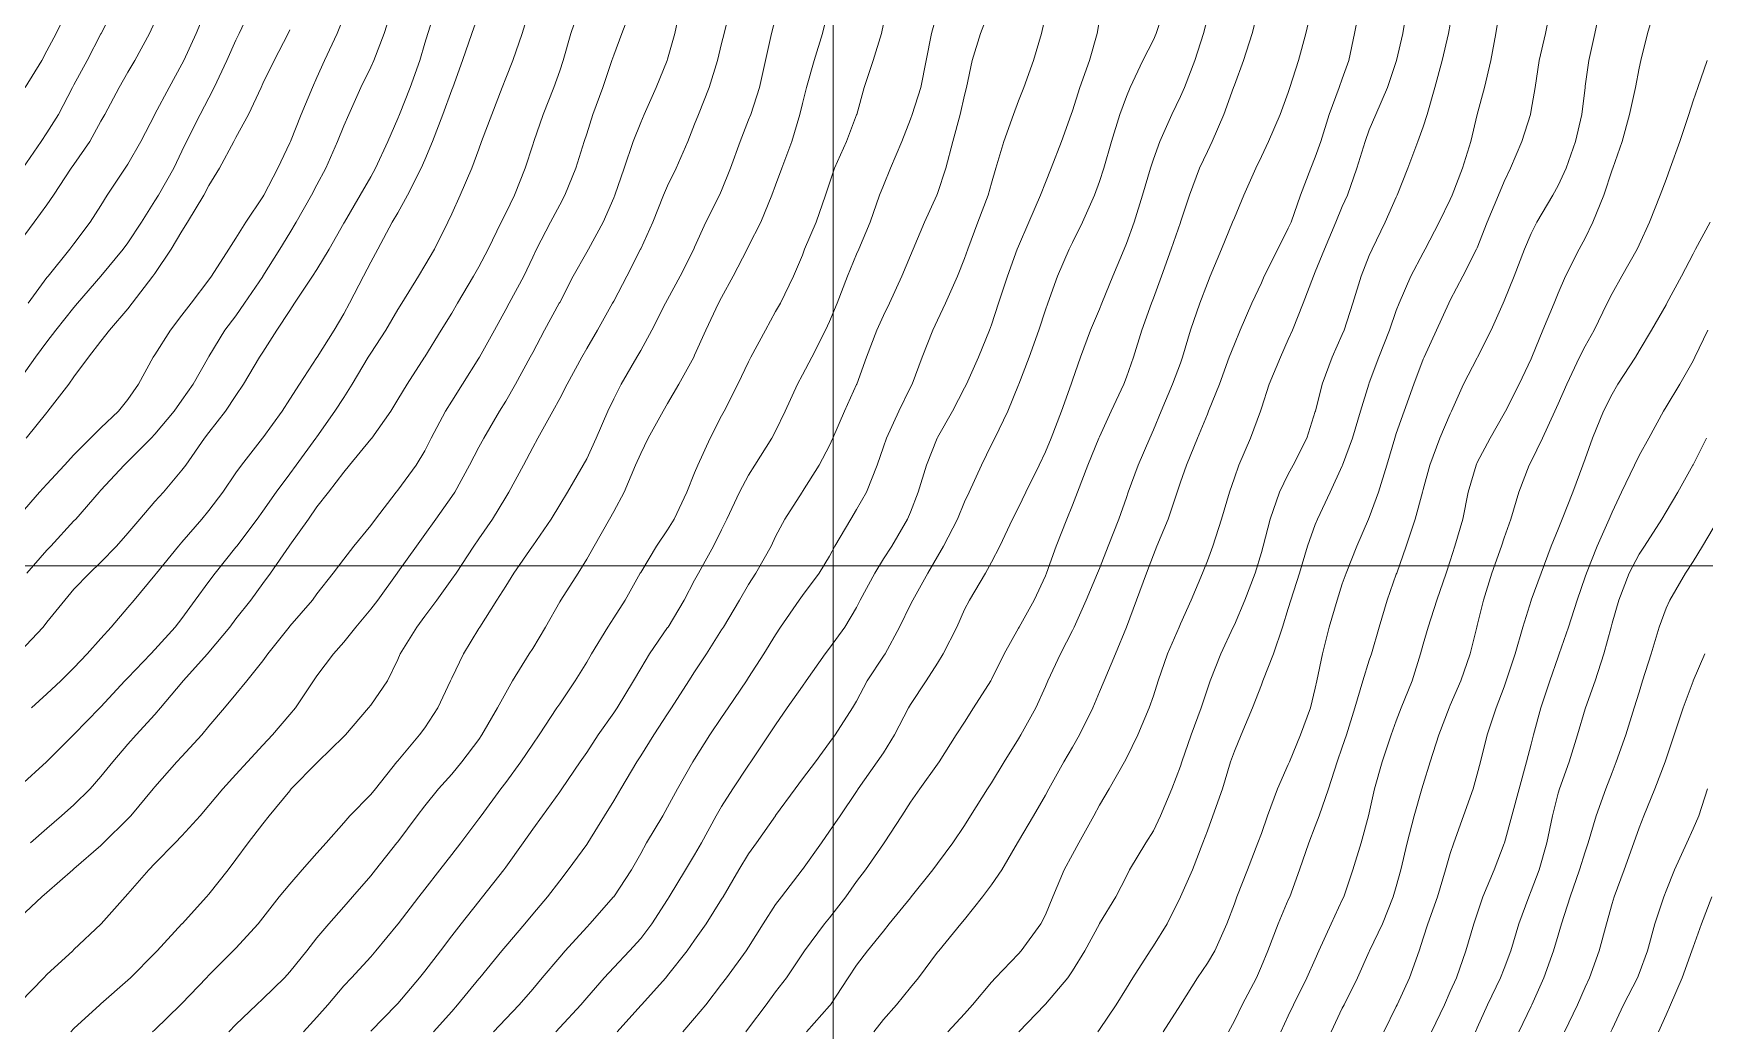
# Model space of a CAD drawing. Header units: centimetres. Extents: x 0 to 642158, y -847 to 649707.
# Drawn here: x 617152 to 617182.96, y 620278.77 to 620297.25 of the extents above; entities that cross this region are included whole.
import ezdxf

# ---------------------------------------------------------------- set-up
doc = ezdxf.new("R2010")
doc.units = ezdxf.units.CM
doc.header["$MEASUREMENT"] = 0
doc.layers.add('MEV_grille', color=254, linetype='Continuous', lineweight=9)
doc.layers.add('WAL_topographie 0.5', color=253, linetype='Continuous', lineweight=20)

# ---------------------------------------------------------------- blocks, each defined once
blk = doc.blocks.new('*U114')
at = {"layer": 'MEV_grille', "transparency": 33554687}
blk.add_lwpolyline([(-1338.461, 0), (1338.461, 0)], dxfattribs=at)
blk = doc.blocks.new('*U115')
at = {"layer": 'MEV_grille', "color": 0, "linetype": 'ByBlock', "lineweight": -2, "transparency": 16777216}
blk.add_blockref('*U114', (0, -2100), dxfattribs=at)
blk = doc.blocks.new('*U112')
at = {"layer": 'MEV_grille', "transparency": 33554687}
blk.add_lwpolyline([(0, 1825.476), (0, -1825.476)], dxfattribs=at)
blk = doc.blocks.new('*U113')
at = {"layer": 'MEV_grille', "color": 0, "linetype": 'ByBlock', "lineweight": -2, "transparency": 16777216}
blk.add_blockref('*U112', (1800, 0), dxfattribs=at)

msp = doc.modelspace()

# ---------------------------------------------------------------- linework, layer by layer
at = {"layer": 'WAL_topographie 0.5'}
for points in [[(617156.046, 620297.75), (617155.811, 620297.25), (617155.75, 620297.127), (617155.583, 620296.75), (617155.349, 620296.25), (617155.25, 620296.059), (617155.085, 620295.75), (617154.835, 620295.25), (617154.75, 620295.07), (617154.599, 620294.75), (617154.313, 620294.25), (617154.25, 620294.147), (617153.998, 620293.75), (617153.75, 620293.367), (617153.664, 620293.25), (617153.25, 620292.751), (617153.249, 620292.75), (617152.818, 620292.25), (617152.75, 620292.172), (617152.414, 620291.75), (617152.25, 620291.537), (617152.036, 620291.25), (617151.75, 620290.848)], [(617159.464, 620297.75), (617159.304, 620297.25), (617159.25, 620297.068), (617159.156, 620296.75), (617158.979, 620296.25), (617158.78, 620295.75), (617158.75, 620295.674), (617158.564, 620295.25), (617158.338, 620294.75), (617158.25, 620294.592), (617158.052, 620294.25), (617157.76, 620293.75), (617157.75, 620293.732), (617157.478, 620293.25), (617157.25, 620292.875), (617157.169, 620292.75), (617156.838, 620292.25), (617156.75, 620292.118), (617156.511, 620291.75), (617156.25, 620291.346), (617156.19, 620291.25), (617155.894, 620290.75), (617155.75, 620290.537), (617155.556, 620290.25), (617155.25, 620289.857), (617155.168, 620289.75), (617154.82, 620289.25), (617154.75, 620289.154), (617154.407, 620288.75), (617154.25, 620288.574), (617153.97, 620288.25), (617153.75, 620287.987), (617153.54, 620287.75), (617153.25, 620287.453), (617153.039, 620287.25), (617152.75, 620286.951), (617152.578, 620286.75), (617152.25, 620286.339), (617152.177, 620286.25), (617151.75, 620285.797)], [(617161.208, 620297.75), (617161.056, 620297.25), (617160.883, 620296.75), (617160.75, 620296.42), (617160.685, 620296.25), (617160.495, 620295.75), (617160.302, 620295.25), (617160.25, 620295.105), (617160.119, 620294.75), (617159.907, 620294.25), (617159.75, 620293.905), (617159.68, 620293.75), (617159.428, 620293.25), (617159.25, 620292.947), (617159.136, 620292.75), (617158.824, 620292.25), (617158.75, 620292.134), (617158.528, 620291.75), (617158.25, 620291.323), (617158.203, 620291.25), (617157.905, 620290.75), (617157.75, 620290.506), (617157.586, 620290.25), (617157.25, 620289.774), (617157.234, 620289.75), (617156.867, 620289.25), (617156.75, 620289.09), (617156.495, 620288.75), (617156.25, 620288.397), (617156.145, 620288.25), (617155.766, 620287.75), (617155.75, 620287.729), (617155.366, 620287.25), (617155.25, 620287.093), (617154.996, 620286.75), (617154.75, 620286.41), (617154.626, 620286.25), (617154.25, 620285.835), (617154.171, 620285.75), (617153.75, 620285.309), (617153.694, 620285.25), (617153.25, 620284.77), (617153.231, 620284.75), (617152.75, 620284.258), (617152.742, 620284.25), (617152.25, 620283.758), (617152.241, 620283.75), (617151.75, 620283.308)], [(617163.09, 620297.75), (617162.899, 620297.25), (617162.75, 620296.845), (617162.717, 620296.75), (617162.547, 620296.25), (617162.364, 620295.75), (617162.25, 620295.389), (617162.206, 620295.25), (617162.047, 620294.75), (617161.843, 620294.25), (617161.75, 620294.073), (617161.58, 620293.75), (617161.317, 620293.25), (617161.25, 620293.106), (617161.086, 620292.75), (617160.812, 620292.25), (617160.75, 620292.135), (617160.542, 620291.75), (617160.263, 620291.25), (617160.25, 620291.229), (617159.947, 620290.75), (617159.75, 620290.438), (617159.633, 620290.25), (617159.367, 620289.75), (617159.25, 620289.513), (617159.092, 620289.25), (617158.75, 620288.784), (617158.722, 620288.75), (617158.334, 620288.25), (617158.25, 620288.131), (617157.938, 620287.75), (617157.75, 620287.508), (617157.553, 620287.25), (617157.25, 620286.867), (617157.168, 620286.75), (617156.75, 620286.264), (617156.739, 620286.25), (617156.342, 620285.75), (617156.25, 620285.621), (617155.951, 620285.25), (617155.75, 620285.005), (617155.537, 620284.75), (617155.25, 620284.411), (617155.117, 620284.25), (617154.75, 620283.849), (617154.657, 620283.75), (617154.25, 620283.289), (617154.219, 620283.25), (617153.806, 620282.75), (617153.75, 620282.692), (617153.3, 620282.25), (617153.25, 620282.201), (617152.75, 620281.767), (617152.731, 620281.75), (617152.25, 620281.331), (617152.157, 620281.25), (617151.75, 620280.874)], [(617163.987, 620297.75), (617163.881, 620297.25), (617163.75, 620296.775), (617163.743, 620296.75), (617163.538, 620296.25), (617163.315, 620295.75), (617163.25, 620295.599), (617163.109, 620295.25), (617162.942, 620294.75), (617162.769, 620294.25), (617162.75, 620294.205), (617162.552, 620293.75), (617162.281, 620293.25), (617162.25, 620293.195), (617162.002, 620292.75), (617161.75, 620292.266), (617161.742, 620292.25), (617161.465, 620291.75), (617161.25, 620291.339), (617161.204, 620291.25), (617160.932, 620290.75), (617160.75, 620290.437), (617160.632, 620290.25), (617160.342, 620289.75), (617160.25, 620289.583), (617160.078, 620289.25), (617159.804, 620288.75), (617159.75, 620288.667), (617159.453, 620288.25), (617159.25, 620287.965), (617159.095, 620287.75), (617158.75, 620287.265), (617158.739, 620287.25), (617158.378, 620286.75), (617158.25, 620286.579), (617157.971, 620286.25), (617157.75, 620285.967), (617157.557, 620285.75), (617157.25, 620285.345), (617157.185, 620285.25), (617156.852, 620284.75), (617156.75, 620284.63), (617156.427, 620284.25), (617156.25, 620284.061), (617155.968, 620283.75), (617155.75, 620283.519), (617155.511, 620283.25), (617155.25, 620282.942), (617155.086, 620282.75), (617154.75, 620282.379), (617154.622, 620282.25), (617154.25, 620281.87), (617154.134, 620281.75), (617153.75, 620281.307), (617153.696, 620281.25), (617153.256, 620280.75), (617153.25, 620280.744), (617152.75, 620280.272), (617152.726, 620280.25), (617152.25, 620279.808), (617152.194, 620279.75), (617151.75, 620279.297)], [(617153.511, 620297.75), (617153.253, 620297.25), (617153.25, 620297.244), (617152.994, 620296.75), (617152.75, 620296.296), (617152.725, 620296.25), (617152.461, 620295.75), (617152.25, 620295.408), (617152.142, 620295.25), (617151.804, 620294.75)], [(617152.665, 620297.75), (617152.419, 620297.25), (617152.25, 620296.927), (617152.155, 620296.75), (617151.848, 620296.25)], [(617158.655, 620297.75), (617158.499, 620297.25), (617158.307, 620296.75), (617158.25, 620296.624), (617158.068, 620296.25), (617157.841, 620295.75), (617157.75, 620295.537), (617157.635, 620295.25), (617157.417, 620294.75), (617157.25, 620294.445), (617157.15, 620294.25), (617156.866, 620293.75), (617156.75, 620293.554), (617156.566, 620293.25), (617156.251, 620292.75), (617156.25, 620292.748), (617155.911, 620292.25), (617155.75, 620292.019), (617155.548, 620291.75), (617155.25, 620291.26), (617155.244, 620291.25), (617154.959, 620290.75), (617154.75, 620290.456), (617154.605, 620290.25), (617154.25, 620289.824), (617154.18, 620289.75), (617153.75, 620289.318), (617153.68, 620289.25), (617153.25, 620288.784), (617153.219, 620288.75), (617152.782, 620288.25), (617152.75, 620288.216), (617152.322, 620287.75), (617152.25, 620287.675), (617151.879, 620287.25)], [(617155.221, 620297.75), (617155.014, 620297.25), (617154.786, 620296.75), (617154.75, 620296.678), (617154.514, 620296.25), (617154.25, 620295.754), (617154.248, 620295.75), (617153.99, 620295.25), (617153.75, 620294.827), (617153.701, 620294.75), (617153.368, 620294.25), (617153.25, 620294.062), (617153.053, 620293.75), (617152.75, 620293.349), (617152.674, 620293.25), (617152.27, 620292.75), (617152.25, 620292.725), (617151.901, 620292.25)], [(617162.131, 620297.75), (617161.956, 620297.25), (617161.814, 620296.75), (617161.75, 620296.557), (617161.639, 620296.25), (617161.444, 620295.75), (617161.271, 620295.25), (617161.25, 620295.185), (617161.111, 620294.75), (617160.911, 620294.25), (617160.75, 620293.919), (617160.666, 620293.75), (617160.424, 620293.25), (617160.25, 620292.926), (617160.151, 620292.75), (617159.855, 620292.25), (617159.75, 620292.064), (617159.552, 620291.75), (617159.25, 620291.257), (617159.246, 620291.25), (617158.922, 620290.75), (617158.75, 620290.465), (617158.622, 620290.25), (617158.268, 620289.75), (617158.25, 620289.728), (617157.858, 620289.25), (617157.75, 620289.121), (617157.468, 620288.75), (617157.25, 620288.474), (617157.094, 620288.25), (617156.75, 620287.765), (617156.739, 620287.75), (617156.39, 620287.25), (617156.25, 620287.058), (617156.024, 620286.75), (617155.75, 620286.399), (617155.64, 620286.25), (617155.25, 620285.784), (617155.221, 620285.75), (617154.773, 620285.25), (617154.75, 620285.222), (617154.356, 620284.75), (617154.25, 620284.629), (617153.902, 620284.25), (617153.75, 620284.081), (617153.468, 620283.75), (617153.25, 620283.479), (617153.048, 620283.25), (617152.75, 620282.956), (617152.521, 620282.75), (617152.25, 620282.514), (617151.947, 620282.25)], [(617164.921, 620297.75), (617164.794, 620297.25), (617164.75, 620297.062), (617164.672, 620296.75), (617164.522, 620296.25), (617164.32, 620295.75), (617164.25, 620295.566), (617164.125, 620295.25), (617163.909, 620294.75), (617163.75, 620294.426), (617163.674, 620294.25), (617163.474, 620293.75), (617163.25, 620293.26), (617163.245, 620293.25), (617162.991, 620292.75), (617162.75, 620292.287), (617162.731, 620292.25), (617162.452, 620291.75), (617162.25, 620291.41), (617162.158, 620291.25), (617161.891, 620290.75), (617161.75, 620290.485), (617161.623, 620290.25), (617161.342, 620289.75), (617161.25, 620289.579), (617161.081, 620289.25), (617160.807, 620288.75), (617160.75, 620288.654), (617160.504, 620288.25), (617160.25, 620287.882), (617160.161, 620287.75), (617159.829, 620287.25), (617159.75, 620287.134), (617159.472, 620286.75), (617159.25, 620286.453), (617159.101, 620286.25), (617158.796, 620285.75), (617158.75, 620285.646), (617158.557, 620285.25), (617158.25, 620284.802), (617158.209, 620284.75), (617157.778, 620284.25), (617157.75, 620284.218), (617157.267, 620283.75), (617157.25, 620283.735), (617156.777, 620283.25), (617156.75, 620283.217), (617156.365, 620282.75), (617156.25, 620282.6), (617155.98, 620282.25), (617155.75, 620281.942), (617155.607, 620281.75), (617155.25, 620281.302), (617155.204, 620281.25), (617154.752, 620280.75), (617154.75, 620280.748), (617154.293, 620280.25), (617154.25, 620280.205), (617153.796, 620279.75), (617153.75, 620279.708), (617153.25, 620279.268), (617153.231, 620279.25), (617152.75, 620278.81), (617152.69, 620278.75)], [(617166.742, 620297.75), (617166.621, 620297.25), (617166.464, 620296.75), (617166.324, 620296.25), (617166.25, 620295.95), (617166.202, 620295.75), (617166.051, 620295.25), (617165.864, 620294.75), (617165.75, 620294.438), (617165.68, 620294.25), (617165.475, 620293.75), (617165.25, 620293.307), (617165.222, 620293.25), (617164.961, 620292.75), (617164.75, 620292.359), (617164.691, 620292.25), (617164.458, 620291.75), (617164.25, 620291.285), (617164.234, 620291.25), (617163.958, 620290.75), (617163.75, 620290.392), (617163.667, 620290.25), (617163.389, 620289.75), (617163.25, 620289.468), (617163.154, 620289.25), (617162.946, 620288.75), (617162.75, 620288.39), (617162.675, 620288.25), (617162.39, 620287.75), (617162.25, 620287.504), (617162.089, 620287.25), (617161.77, 620286.75), (617161.75, 620286.716), (617161.487, 620286.25), (617161.25, 620285.854), (617161.187, 620285.75), (617160.876, 620285.25), (617160.75, 620285.03), (617160.598, 620284.75), (617160.31, 620284.25), (617160.25, 620284.163), (617159.937, 620283.75), (617159.75, 620283.525), (617159.506, 620283.25), (617159.25, 620282.934), (617159.106, 620282.75), (617158.75, 620282.27), (617158.734, 620282.25), (617158.337, 620281.75), (617158.25, 620281.641), (617157.913, 620281.25), (617157.75, 620281.066), (617157.474, 620280.75), (617157.25, 620280.487), (617157.063, 620280.25), (617156.75, 620279.859), (617156.648, 620279.75), (617156.25, 620279.359), (617156.132, 620279.25), (617155.75, 620278.881), (617155.622, 620278.75)], [(617169.735, 620297.75), (617169.547, 620297.25), (617169.39, 620296.75), (617169.285, 620296.25), (617169.25, 620296.106), (617169.17, 620295.75), (617169.031, 620295.25), (617168.906, 620294.75), (617168.75, 620294.282), (617168.738, 620294.25), (617168.507, 620293.75), (617168.299, 620293.25), (617168.25, 620293.137), (617168.089, 620292.75), (617167.858, 620292.25), (617167.75, 620292.024), (617167.626, 620291.75), (617167.436, 620291.25), (617167.253, 620290.75), (617167.25, 620290.744), (617167.029, 620290.25), (617166.811, 620289.75), (617166.75, 620289.615), (617166.56, 620289.25), (617166.25, 620288.764), (617166.24, 620288.75), (617165.924, 620288.25), (617165.75, 620287.926), (617165.666, 620287.75), (617165.386, 620287.25), (617165.25, 620287.037), (617165.083, 620286.75), (617164.782, 620286.25), (617164.75, 620286.199), (617164.468, 620285.75), (617164.25, 620285.419), (617164.14, 620285.25), (617163.821, 620284.75), (617163.75, 620284.639), (617163.496, 620284.25), (617163.25, 620283.863), (617163.176, 620283.75), (617162.88, 620283.25), (617162.75, 620283.031), (617162.582, 620282.75), (617162.27, 620282.25), (617162.25, 620282.22), (617161.906, 620281.75), (617161.75, 620281.549), (617161.522, 620281.25), (617161.25, 620280.929), (617161.103, 620280.75), (617160.75, 620280.335), (617160.68, 620280.25), (617160.269, 620279.75), (617160.25, 620279.729), (617159.859, 620279.25), (617159.75, 620279.125), (617159.412, 620278.75)], [(617172.971, 620297.75), (617172.803, 620297.25), (617172.75, 620297.131), (617172.555, 620296.75), (617172.317, 620296.25), (617172.25, 620296.084), (617172.129, 620295.75), (617171.972, 620295.25), (617171.829, 620294.75), (617171.75, 620294.507), (617171.657, 620294.25), (617171.438, 620293.75), (617171.25, 620293.378), (617171.187, 620293.25), (617170.971, 620292.75), (617170.793, 620292.25), (617170.75, 620292.128), (617170.629, 620291.75), (617170.446, 620291.25), (617170.255, 620290.75), (617170.25, 620290.737), (617170.053, 620290.25), (617169.81, 620289.75), (617169.75, 620289.629), (617169.563, 620289.25), (617169.338, 620288.75), (617169.25, 620288.567), (617169.118, 620288.25), (617168.859, 620287.75), (617168.75, 620287.558), (617168.569, 620287.25), (617168.293, 620286.75), (617168.25, 620286.664), (617168.048, 620286.25), (617167.777, 620285.75), (617167.75, 620285.707), (617167.448, 620285.25), (617167.25, 620284.878), (617167.174, 620284.75), (617166.855, 620284.25), (617166.75, 620284.112), (617166.488, 620283.75), (617166.25, 620283.435), (617166.111, 620283.25), (617165.75, 620282.754), (617165.747, 620282.75), (617165.394, 620282.25), (617165.25, 620282.047), (617165.071, 620281.75), (617164.776, 620281.25), (617164.75, 620281.207), (617164.466, 620280.75), (617164.25, 620280.449), (617164.11, 620280.25), (617163.75, 620279.79), (617163.717, 620279.75), (617163.267, 620279.25), (617163.25, 620279.233), (617162.816, 620278.75)], [(617174.712, 620297.75), (617174.582, 620297.25), (617174.421, 620296.75), (617174.25, 620296.293), (617174.235, 620296.25), (617174.056, 620295.75), (617173.841, 620295.25), (617173.75, 620295.06), (617173.607, 620294.75), (617173.419, 620294.25), (617173.251, 620293.75), (617173.25, 620293.747), (617173.081, 620293.25), (617172.9, 620292.75), (617172.75, 620292.346), (617172.714, 620292.25), (617172.535, 620291.75), (617172.382, 620291.25), (617172.25, 620290.882), (617172.2, 620290.75), (617171.97, 620290.25), (617171.75, 620289.776), (617171.739, 620289.75), (617171.538, 620289.25), (617171.344, 620288.75), (617171.25, 620288.505), (617171.146, 620288.25), (617170.949, 620287.75), (617170.772, 620287.25), (617170.75, 620287.197), (617170.542, 620286.75), (617170.263, 620286.25), (617170.25, 620286.226), (617169.985, 620285.75), (617169.75, 620285.277), (617169.735, 620285.25), (617169.416, 620284.75), (617169.25, 620284.484), (617169.098, 620284.25), (617168.778, 620283.75), (617168.75, 620283.71), (617168.424, 620283.25), (617168.25, 620283.001), (617168.086, 620282.75), (617167.764, 620282.25), (617167.75, 620282.231), (617167.413, 620281.75), (617167.25, 620281.533), (617167.05, 620281.25), (617166.75, 620280.862), (617166.659, 620280.75), (617166.288, 620280.25), (617166.25, 620280.192), (617165.951, 620279.75), (617165.75, 620279.488), (617165.574, 620279.25), (617165.25, 620278.817), (617165.198, 620278.75)], [(617175.689, 620297.75), (617175.577, 620297.25), (617175.437, 620296.75), (617175.279, 620296.25), (617175.25, 620296.158), (617175.101, 620295.75), (617174.88, 620295.25), (617174.75, 620294.971), (617174.646, 620294.75), (617174.425, 620294.25), (617174.25, 620293.832), (617174.218, 620293.75), (617174.012, 620293.25), (617173.803, 620292.75), (617173.75, 620292.619), (617173.613, 620292.25), (617173.438, 620291.75), (617173.289, 620291.25), (617173.25, 620291.142), (617173.106, 620290.75), (617172.894, 620290.25), (617172.75, 620289.904), (617172.682, 620289.75), (617172.466, 620289.25), (617172.284, 620288.75), (617172.25, 620288.651), (617172.108, 620288.25), (617171.915, 620287.75), (617171.75, 620287.337), (617171.714, 620287.25), (617171.502, 620286.75), (617171.282, 620286.25), (617171.25, 620286.183), (617171.029, 620285.75), (617170.792, 620285.25), (617170.75, 620285.15), (617170.573, 620284.75), (617170.295, 620284.25), (617170.25, 620284.176), (617169.987, 620283.75), (617169.75, 620283.364), (617169.676, 620283.25), (617169.362, 620282.75), (617169.25, 620282.57), (617169.036, 620282.25), (617168.75, 620281.866), (617168.663, 620281.75), (617168.263, 620281.25), (617168.25, 620281.234), (617167.856, 620280.75), (617167.75, 620280.615), (617167.452, 620280.25), (617167.25, 620279.984), (617167.097, 620279.75), (617166.769, 620279.25), (617166.75, 620279.227), (617166.325, 620278.75)], [(617176.577, 620297.75), (617176.477, 620297.25), (617176.372, 620296.75), (617176.25, 620296.407), (617176.194, 620296.25), (617176.005, 620295.75), (617175.85, 620295.25), (617175.75, 620294.959), (617175.665, 620294.75), (617175.478, 620294.25), (617175.301, 620293.75), (617175.25, 620293.638), (617175.054, 620293.25), (617174.805, 620292.75), (617174.75, 620292.629), (617174.573, 620292.25), (617174.36, 620291.75), (617174.25, 620291.492), (617174.155, 620291.25), (617173.973, 620290.75), (617173.773, 620290.25), (617173.75, 620290.196), (617173.565, 620289.75), (617173.362, 620289.25), (617173.25, 620288.933), (617173.188, 620288.75), (617173.021, 620288.25), (617172.816, 620287.75), (617172.75, 620287.587), (617172.621, 620287.25), (617172.439, 620286.75), (617172.251, 620286.25), (617172.25, 620286.247), (617172.049, 620285.75), (617171.835, 620285.25), (617171.75, 620285.046), (617171.626, 620284.75), (617171.38, 620284.25), (617171.25, 620284.022), (617171.091, 620283.75), (617170.813, 620283.25), (617170.75, 620283.136), (617170.527, 620282.75), (617170.25, 620282.279), (617170.233, 620282.25), (617169.939, 620281.75), (617169.75, 620281.469), (617169.584, 620281.25), (617169.25, 620280.832), (617169.185, 620280.75), (617168.773, 620280.25), (617168.75, 620280.222), (617168.399, 620279.75), (617168.25, 620279.571), (617167.991, 620279.25), (617167.75, 620278.976), (617167.569, 620278.75)], [(617177.451, 620297.75), (617177.373, 620297.25), (617177.256, 620296.75), (617177.25, 620296.73), (617177.087, 620296.25), (617176.872, 620295.75), (617176.75, 620295.461), (617176.672, 620295.25), (617176.519, 620294.75), (617176.344, 620294.25), (617176.25, 620294.044), (617176.128, 620293.75), (617175.92, 620293.25), (617175.75, 620292.831), (617175.714, 620292.75), (617175.527, 620292.25), (617175.326, 620291.75), (617175.25, 620291.576), (617175.106, 620291.25), (617174.896, 620290.75), (617174.75, 620290.305), (617174.733, 620290.25), (617174.551, 620289.75), (617174.332, 620289.25), (617174.25, 620289.014), (617174.159, 620288.75), (617174.01, 620288.25), (617173.85, 620287.75), (617173.75, 620287.475), (617173.66, 620287.25), (617173.449, 620286.75), (617173.25, 620286.309), (617173.226, 620286.25), (617173.014, 620285.75), (617172.84, 620285.25), (617172.75, 620284.973), (617172.674, 620284.75), (617172.461, 620284.25), (617172.25, 620283.821), (617172.213, 620283.75), (617171.933, 620283.25), (617171.75, 620282.947), (617171.644, 620282.75), (617171.368, 620282.25), (617171.25, 620282.034), (617171.097, 620281.75), (617170.887, 620281.25), (617170.75, 620280.913), (617170.667, 620280.75), (617170.303, 620280.25), (617170.25, 620280.192), (617169.825, 620279.75), (617169.75, 620279.666), (617169.397, 620279.25), (617169.25, 620279.079), (617168.942, 620278.75)], [(617179.173, 620297.75), (617179.095, 620297.25), (617179.001, 620296.75), (617178.884, 620296.25), (617178.751, 620295.75), (617178.75, 620295.745), (617178.629, 620295.25), (617178.48, 620294.75), (617178.283, 620294.25), (617178.25, 620294.175), (617178.047, 620293.75), (617177.787, 620293.25), (617177.75, 620293.182), (617177.52, 620292.75), (617177.301, 620292.25), (617177.25, 620292.114), (617177.124, 620291.75), (617176.928, 620291.25), (617176.75, 620290.777), (617176.739, 620290.75), (617176.585, 620290.25), (617176.436, 620289.75), (617176.256, 620289.25), (617176.25, 620289.235), (617176.027, 620288.75), (617175.793, 620288.25), (617175.75, 620288.147), (617175.604, 620287.75), (617175.456, 620287.25), (617175.298, 620286.75), (617175.25, 620286.59), (617175.141, 620286.25), (617174.976, 620285.75), (617174.777, 620285.25), (617174.75, 620285.179), (617174.586, 620284.75), (617174.375, 620284.25), (617174.25, 620283.95), (617174.18, 620283.75), (617174.029, 620283.25), (617173.854, 620282.75), (617173.75, 620282.475), (617173.669, 620282.25), (617173.475, 620281.75), (617173.25, 620281.25), (617173.25, 620281.25), (617173.005, 620280.75), (617172.75, 620280.341), (617172.692, 620280.25), (617172.371, 620279.75), (617172.25, 620279.554), (617172.058, 620279.25), (617171.75, 620278.791), (617171.719, 620278.75)], [(617180.111, 620297.75), (617180.012, 620297.25), (617179.9, 620296.75), (617179.822, 620296.25), (617179.75, 620295.83), (617179.735, 620295.75), (617179.579, 620295.25), (617179.369, 620294.75), (617179.25, 620294.508), (617179.143, 620294.25), (617178.936, 620293.75), (617178.75, 620293.275), (617178.739, 620293.25), (617178.484, 620292.75), (617178.25, 620292.306), (617178.222, 620292.25), (617177.993, 620291.75), (617177.764, 620291.25), (617177.75, 620291.216), (617177.573, 620290.75), (617177.394, 620290.25), (617177.25, 620289.838), (617177.221, 620289.75), (617177.074, 620289.25), (617176.922, 620288.75), (617176.75, 620288.279), (617176.738, 620288.25), (617176.521, 620287.75), (617176.319, 620287.25), (617176.25, 620287.047), (617176.157, 620286.75), (617176.008, 620286.25), (617175.882, 620285.75), (617175.778, 620285.25), (617175.75, 620285.114), (617175.661, 620284.75), (617175.477, 620284.25), (617175.269, 620283.75), (617175.25, 620283.702), (617175.051, 620283.25), (617174.864, 620282.75), (617174.75, 620282.425), (617174.686, 620282.25), (617174.496, 620281.75), (617174.298, 620281.25), (617174.25, 620281.121), (617174.108, 620280.75), (617173.886, 620280.25), (617173.75, 620280.021), (617173.568, 620279.75), (617173.252, 620279.25), (617173.25, 620279.248), (617172.934, 620278.75)], [(617181.036, 620297.75), (617180.927, 620297.25), (617180.82, 620296.75), (617180.75, 620296.273), (617180.747, 620296.25), (617180.689, 620295.75), (617180.573, 620295.25), (617180.395, 620294.75), (617180.25, 620294.43), (617180.152, 620294.25), (617179.855, 620293.75), (617179.75, 620293.543), (617179.627, 620293.25), (617179.437, 620292.75), (617179.25, 620292.296), (617179.229, 620292.25), (617179.006, 620291.75), (617178.755, 620291.25), (617178.75, 620291.24), (617178.496, 620290.75), (617178.273, 620290.25), (617178.25, 620290.202), (617178.056, 620289.75), (617177.869, 620289.25), (617177.75, 620288.798), (617177.738, 620288.75), (617177.599, 620288.25), (617177.434, 620287.75), (617177.258, 620287.25), (617177.25, 620287.227), (617177.081, 620286.75), (617176.932, 620286.25), (617176.789, 620285.75), (617176.75, 620285.636), (617176.629, 620285.25), (617176.483, 620284.75), (617176.328, 620284.25), (617176.25, 620284.024), (617176.152, 620283.75), (617175.992, 620283.25), (617175.822, 620282.75), (617175.75, 620282.561), (617175.63, 620282.25), (617175.46, 620281.75), (617175.275, 620281.25), (617175.25, 620281.193), (617175.061, 620280.75), (617174.869, 620280.25), (617174.75, 620279.962), (617174.659, 620279.75), (617174.397, 620279.25), (617174.25, 620278.949), (617174.139, 620278.75)], [(617182.054, 620297.75), (617181.906, 620297.25), (617181.783, 620296.75), (617181.75, 620296.609), (617181.681, 620296.25), (617181.574, 620295.75), (617181.437, 620295.25), (617181.26, 620294.75), (617181.25, 620294.723), (617181.093, 620294.25), (617180.895, 620293.75), (617180.75, 620293.456), (617180.641, 620293.25), (617180.388, 620292.75), (617180.25, 620292.435), (617180.174, 620292.25), (617179.966, 620291.75), (617179.762, 620291.25), (617179.75, 620291.221), (617179.528, 620290.75), (617179.273, 620290.25), (617179.25, 620290.208), (617178.991, 620289.75), (617178.75, 620289.297), (617178.728, 620289.25), (617178.582, 620288.75), (617178.482, 620288.25), (617178.336, 620287.75), (617178.25, 620287.479), (617178.174, 620287.25), (617178.003, 620286.75), (617177.839, 620286.25), (617177.75, 620285.93), (617177.701, 620285.75), (617177.544, 620285.25), (617177.342, 620284.75), (617177.25, 620284.51), (617177.154, 620284.25), (617176.987, 620283.75), (617176.849, 620283.25), (617176.75, 620282.808), (617176.737, 620282.75), (617176.6, 620282.25), (617176.448, 620281.75), (617176.276, 620281.25), (617176.25, 620281.196), (617176.041, 620280.75), (617175.817, 620280.25), (617175.75, 620280.096), (617175.596, 620279.75), (617175.346, 620279.25), (617175.25, 620279.046), (617175.111, 620278.75)], [(617157.75, 620297.559), (617157.628, 620297.25), (617157.393, 620296.75), (617157.25, 620296.432), (617157.17, 620296.25), (617156.96, 620295.75), (617156.762, 620295.25), (617156.75, 620295.222), (617156.525, 620294.75), (617156.266, 620294.25), (617156.25, 620294.223), (617155.933, 620293.75), (617155.75, 620293.453), (617155.617, 620293.25), (617155.298, 620292.75), (617155.25, 620292.684), (617154.92, 620292.25), (617154.75, 620292.026), (617154.539, 620291.75), (617154.25, 620291.296), (617154.218, 620291.25), (617153.946, 620290.75), (617153.75, 620290.468), (617153.574, 620290.25), (617153.25, 620289.943), (617153.057, 620289.75), (617152.75, 620289.438), (617152.576, 620289.25), (617152.25, 620288.9), (617152.113, 620288.75), (617151.75, 620288.333)], [(617154.25, 620297.464), (617154.15, 620297.25), (617153.878, 620296.75), (617153.75, 620296.531), (617153.589, 620296.25), (617153.323, 620295.75), (617153.25, 620295.624), (617153.043, 620295.25), (617152.75, 620294.823), (617152.699, 620294.75), (617152.371, 620294.25), (617152.25, 620294.076), (617152.014, 620293.75), (617151.75, 620293.398)], [(617160.25, 620297.613), (617160.12, 620297.25), (617159.947, 620296.75), (617159.769, 620296.25), (617159.75, 620296.204), (617159.582, 620295.75), (617159.392, 620295.25), (617159.25, 620294.906), (617159.185, 620294.75), (617158.932, 620294.25), (617158.75, 620293.927), (617158.648, 620293.75), (617158.381, 620293.25), (617158.25, 620293.009), (617158.112, 620292.75), (617157.858, 620292.25), (617157.75, 620292.052), (617157.573, 620291.75), (617157.255, 620291.25), (617157.25, 620291.242), (617156.928, 620290.75), (617156.75, 620290.471), (617156.607, 620290.25), (617156.25, 620289.756), (617156.246, 620289.75), (617155.851, 620289.25), (617155.75, 620289.109), (617155.505, 620288.75), (617155.25, 620288.408), (617155.118, 620288.25), (617154.75, 620287.825), (617154.685, 620287.75), (617154.278, 620287.25), (617154.25, 620287.213), (617153.863, 620286.75), (617153.75, 620286.611), (617153.441, 620286.25), (617153.25, 620286.039), (617152.995, 620285.75), (617152.75, 620285.491), (617152.508, 620285.25), (617152.25, 620285.009), (617151.964, 620284.75)], [(617165.75, 620297.531), (617165.674, 620297.25), (617165.561, 620296.75), (617165.449, 620296.25), (617165.289, 620295.75), (617165.25, 620295.649), (617165.093, 620295.25), (617164.917, 620294.75), (617164.75, 620294.34), (617164.709, 620294.25), (617164.46, 620293.75), (617164.25, 620293.286), (617164.234, 620293.25), (617163.983, 620292.75), (617163.75, 620292.32), (617163.713, 620292.25), (617163.459, 620291.75), (617163.25, 620291.373), (617163.179, 620291.25), (617162.889, 620290.75), (617162.75, 620290.476), (617162.643, 620290.25), (617162.424, 620289.75), (617162.25, 620289.369), (617162.187, 620289.25), (617161.894, 620288.75), (617161.75, 620288.514), (617161.59, 620288.25), (617161.25, 620287.756), (617161.246, 620287.75), (617160.898, 620287.25), (617160.75, 620287.009), (617160.587, 620286.75), (617160.268, 620286.25), (617160.25, 620286.22), (617159.966, 620285.75), (617159.75, 620285.301), (617159.727, 620285.25), (617159.491, 620284.75), (617159.25, 620284.384), (617159.15, 620284.25), (617158.75, 620283.771), (617158.733, 620283.75), (617158.334, 620283.25), (617158.25, 620283.147), (617157.863, 620282.75), (617157.75, 620282.622), (617157.422, 620282.25), (617157.25, 620282.06), (617156.981, 620281.75), (617156.75, 620281.484), (617156.554, 620281.25), (617156.25, 620280.86), (617156.16, 620280.75), (617155.75, 620280.301), (617155.702, 620280.25), (617155.25, 620279.798), (617155.204, 620279.75), (617154.75, 620279.274), (617154.726, 620279.25), (617154.25, 620278.788), (617154.205, 620278.75)], [(617167.75, 620297.425), (617167.711, 620297.25), (617167.56, 620296.75), (617167.393, 620296.25), (617167.253, 620295.75), (617167.25, 620295.743), (617167.066, 620295.25), (617166.844, 620294.75), (617166.75, 620294.476), (617166.676, 620294.25), (617166.502, 620293.75), (617166.288, 620293.25), (617166.25, 620293.143), (617166.08, 620292.75), (617165.838, 620292.25), (617165.75, 620292.095), (617165.56, 620291.75), (617165.294, 620291.25), (617165.25, 620291.161), (617165.048, 620290.75), (617164.795, 620290.25), (617164.75, 620290.163), (617164.539, 620289.75), (617164.307, 620289.25), (617164.25, 620289.107), (617164.105, 620288.75), (617163.872, 620288.25), (617163.75, 620288.052), (617163.546, 620287.75), (617163.25, 620287.262), (617163.243, 620287.25), (617162.962, 620286.75), (617162.75, 620286.421), (617162.639, 620286.25), (617162.337, 620285.75), (617162.25, 620285.597), (617162.035, 620285.25), (617161.75, 620284.829), (617161.697, 620284.75), (617161.372, 620284.25), (617161.25, 620284.078), (617161.029, 620283.75), (617160.75, 620283.37), (617160.661, 620283.25), (617160.292, 620282.75), (617160.25, 620282.692), (617159.917, 620282.25), (617159.75, 620282.036), (617159.53, 620281.75), (617159.25, 620281.391), (617159.139, 620281.25), (617158.757, 620280.75), (617158.75, 620280.74), (617158.345, 620280.25), (617158.25, 620280.14), (617157.893, 620279.75), (617157.75, 620279.598), (617157.455, 620279.25), (617157.25, 620279.021), (617157.001, 620278.75)], [(617168.75, 620297.653), (617168.639, 620297.25), (617168.538, 620296.75), (617168.438, 620296.25), (617168.281, 620295.75), (617168.25, 620295.664), (617168.087, 620295.25), (617167.879, 620294.75), (617167.75, 620294.434), (617167.678, 620294.25), (617167.501, 620293.75), (617167.29, 620293.25), (617167.25, 620293.16), (617167.081, 620292.75), (617166.893, 620292.25), (617166.75, 620291.909), (617166.676, 620291.75), (617166.423, 620291.25), (617166.25, 620290.92), (617166.157, 620290.75), (617165.93, 620290.25), (617165.75, 620289.879), (617165.683, 620289.75), (617165.364, 620289.25), (617165.25, 620289.066), (617165.082, 620288.75), (617164.848, 620288.25), (617164.75, 620288.048), (617164.598, 620287.75), (617164.322, 620287.25), (617164.25, 620287.116), (617164.055, 620286.75), (617163.757, 620286.25), (617163.75, 620286.24), (617163.411, 620285.75), (617163.25, 620285.483), (617163.114, 620285.25), (617162.812, 620284.75), (617162.75, 620284.661), (617162.464, 620284.25), (617162.25, 620283.926), (617162.129, 620283.75), (617161.788, 620283.25), (617161.75, 620283.193), (617161.433, 620282.75), (617161.25, 620282.503), (617161.071, 620282.25), (617160.75, 620281.802), (617160.712, 620281.75), (617160.321, 620281.25), (617160.25, 620281.163), (617159.924, 620280.75), (617159.75, 620280.526), (617159.538, 620280.25), (617159.25, 620279.875), (617159.153, 620279.75), (617158.75, 620279.276), (617158.726, 620279.25), (617158.25, 620278.758)], [(617170.75, 620297.573), (617170.674, 620297.25), (617170.529, 620296.75), (617170.349, 620296.25), (617170.25, 620295.998), (617170.159, 620295.75), (617169.98, 620295.25), (617169.833, 620294.75), (617169.75, 620294.475), (617169.689, 620294.25), (617169.497, 620293.75), (617169.311, 620293.25), (617169.25, 620293.076), (617169.123, 620292.75), (617168.896, 620292.25), (617168.75, 620291.938), (617168.661, 620291.75), (617168.463, 620291.25), (617168.278, 620290.75), (617168.25, 620290.693), (617168.034, 620290.25), (617167.802, 620289.75), (617167.75, 620289.591), (617167.631, 620289.25), (617167.433, 620288.75), (617167.25, 620288.425), (617167.144, 620288.25), (617166.85, 620287.75), (617166.75, 620287.565), (617166.559, 620287.25), (617166.25, 620286.836), (617166.185, 620286.75), (617165.842, 620286.25), (617165.75, 620286.106), (617165.531, 620285.75), (617165.25, 620285.313), (617165.211, 620285.25), (617164.872, 620284.75), (617164.75, 620284.571), (617164.533, 620284.25), (617164.25, 620283.801), (617164.219, 620283.75), (617163.934, 620283.25), (617163.75, 620282.91), (617163.659, 620282.75), (617163.361, 620282.25), (617163.25, 620282.052), (617163.079, 620281.75), (617162.75, 620281.252), (617162.748, 620281.25), (617162.307, 620280.75), (617162.25, 620280.689), (617161.851, 620280.25), (617161.75, 620280.133), (617161.427, 620279.75), (617161.25, 620279.541), (617160.996, 620279.25), (617160.75, 620278.991), (617160.523, 620278.75)], [(617171.75, 620297.504), (617171.708, 620297.25), (617171.564, 620296.75), (617171.39, 620296.25), (617171.25, 620295.816), (617171.227, 620295.75), (617171.05, 620295.25), (617170.854, 620294.75), (617170.75, 620294.485), (617170.658, 620294.25), (617170.442, 620293.75), (617170.25, 620293.307), (617170.227, 620293.25), (617170.045, 620292.75), (617169.877, 620292.25), (617169.75, 620291.848), (617169.715, 620291.75), (617169.507, 620291.25), (617169.284, 620290.75), (617169.25, 620290.683), (617169.026, 620290.25), (617168.75, 620289.759), (617168.745, 620289.75), (617168.543, 620289.25), (617168.39, 620288.75), (617168.25, 620288.379), (617168.196, 620288.25), (617167.904, 620287.75), (617167.75, 620287.516), (617167.587, 620287.25), (617167.319, 620286.75), (617167.25, 620286.609), (617167.031, 620286.25), (617166.75, 620285.86), (617166.671, 620285.75), (617166.318, 620285.25), (617166.25, 620285.152), (617165.965, 620284.75), (617165.75, 620284.436), (617165.626, 620284.25), (617165.294, 620283.75), (617165.25, 620283.689), (617164.96, 620283.25), (617164.75, 620282.924), (617164.65, 620282.75), (617164.376, 620282.25), (617164.25, 620282.03), (617164.083, 620281.75), (617163.78, 620281.25), (617163.75, 620281.202), (617163.454, 620280.75), (617163.25, 620280.479), (617163.046, 620280.25), (617162.75, 620279.937), (617162.576, 620279.75), (617162.25, 620279.378), (617162.141, 620279.25), (617161.75, 620278.826), (617161.679, 620278.75)], [(617173.75, 620297.533), (617173.678, 620297.25), (617173.519, 620296.75), (617173.325, 620296.25), (617173.25, 620296.078), (617173.091, 620295.75), (617172.869, 620295.25), (617172.75, 620294.92), (617172.696, 620294.75), (617172.549, 620294.25), (617172.393, 620293.75), (617172.25, 620293.356), (617172.207, 620293.25), (617171.998, 620292.75), (617171.793, 620292.25), (617171.75, 620292.143), (617171.586, 620291.75), (617171.398, 620291.25), (617171.25, 620290.827), (617171.225, 620290.75), (617171.049, 620290.25), (617170.857, 620289.75), (617170.75, 620289.496), (617170.633, 620289.25), (617170.387, 620288.75), (617170.25, 620288.465), (617170.138, 620288.25), (617169.903, 620287.75), (617169.75, 620287.449), (617169.638, 620287.25), (617169.342, 620286.75), (617169.25, 620286.577), (617169.105, 620286.25), (617168.857, 620285.75), (617168.75, 620285.581), (617168.538, 620285.25), (617168.25, 620284.816), (617168.211, 620284.75), (617167.955, 620284.25), (617167.75, 620283.921), (617167.634, 620283.75), (617167.28, 620283.25), (617167.25, 620283.203), (617166.944, 620282.75), (617166.75, 620282.465), (617166.6, 620282.25), (617166.25, 620281.756), (617166.245, 620281.75), (617165.857, 620281.25), (617165.75, 620281.107), (617165.522, 620280.75), (617165.25, 620280.317), (617165.207, 620280.25), (617164.843, 620279.75), (617164.75, 620279.63), (617164.455, 620279.25), (617164.25, 620278.999), (617164.029, 620278.75)], [(617178.25, 620297.424), (617178.217, 620297.25), (617178.1, 620296.75), (617177.964, 620296.25), (617177.824, 620295.75), (617177.75, 620295.519), (617177.652, 620295.25), (617177.466, 620294.75), (617177.266, 620294.25), (617177.25, 620294.214), (617177.043, 620293.75), (617176.802, 620293.25), (617176.75, 620293.133), (617176.6, 620292.75), (617176.444, 620292.25), (617176.284, 620291.75), (617176.25, 620291.669), (617176.064, 620291.25), (617175.879, 620290.75), (617175.752, 620290.25), (617175.75, 620290.242), (617175.592, 620289.75), (617175.34, 620289.25), (617175.25, 620289.082), (617175.084, 620288.75), (617174.911, 620288.25), (617174.784, 620287.75), (617174.75, 620287.628), (617174.636, 620287.25), (617174.444, 620286.75), (617174.25, 620286.291), (617174.231, 620286.25), (617173.998, 620285.75), (617173.801, 620285.25), (617173.75, 620285.103), (617173.632, 620284.75), (617173.449, 620284.25), (617173.276, 620283.75), (617173.25, 620283.671), (617173.09, 620283.25), (617172.879, 620282.75), (617172.75, 620282.475), (617172.608, 620282.25), (617172.307, 620281.75), (617172.25, 620281.63), (617172.056, 620281.25), (617171.75, 620280.753), (617171.749, 620280.75), (617171.482, 620280.25), (617171.25, 620279.876), (617171.165, 620279.75), (617170.75, 620279.261), (617170.74, 620279.25), (617170.255, 620278.75)], [(617156.75, 620297.317), (617156.716, 620297.25), (617156.459, 620296.75), (617156.25, 620296.322), (617156.217, 620296.25), (617155.982, 620295.75), (617155.75, 620295.322), (617155.714, 620295.25), (617155.445, 620294.75), (617155.25, 620294.429), (617155.157, 620294.25), (617154.855, 620293.75), (617154.75, 620293.588), (617154.552, 620293.25), (617154.25, 620292.804), (617154.212, 620292.75), (617153.831, 620292.25), (617153.75, 620292.149), (617153.408, 620291.75), (617153.25, 620291.546), (617153.019, 620291.25), (617152.75, 620290.883), (617152.657, 620290.75), (617152.268, 620290.25), (617152.25, 620290.228), (617151.867, 620289.75)], [(617183.012, 620296.75), (617182.838, 620296.25), (617182.75, 620296), (617182.671, 620295.75), (617182.505, 620295.25), (617182.328, 620294.75), (617182.25, 620294.545), (617182.14, 620294.25), (617181.939, 620293.75), (617181.75, 620293.333), (617181.713, 620293.25), (617181.43, 620292.75), (617181.25, 620292.432), (617181.159, 620292.25), (617180.915, 620291.75), (617180.75, 620291.452), (617180.648, 620291.25), (617180.412, 620290.75), (617180.25, 620290.387), (617180.189, 620290.25), (617179.962, 620289.75), (617179.75, 620289.314), (617179.715, 620289.25), (617179.52, 620288.75), (617179.374, 620288.25), (617179.25, 620287.902), (617179.201, 620287.75), (617179.023, 620287.25), (617178.868, 620286.75), (617178.75, 620286.275), (617178.743, 620286.25), (617178.617, 620285.75), (617178.444, 620285.25), (617178.25, 620284.799), (617178.228, 620284.75), (617178.036, 620284.25), (617177.88, 620283.75), (617177.75, 620283.331), (617177.725, 620283.25), (617177.58, 620282.75), (617177.45, 620282.25), (617177.334, 620281.75), (617177.25, 620281.441), (617177.194, 620281.25), (617176.993, 620280.75), (617176.757, 620280.25), (617176.75, 620280.234), (617176.53, 620279.75), (617176.284, 620279.25), (617176.25, 620279.184), (617176.041, 620278.75)], [(617183.067, 620293.75), (617182.796, 620293.25), (617182.75, 620293.165), (617182.535, 620292.75), (617182.266, 620292.25), (617182.25, 620292.22), (617181.978, 620291.75), (617181.75, 620291.368), (617181.681, 620291.25), (617181.358, 620290.75), (617181.25, 620290.565), (617181.092, 620290.25), (617180.885, 620289.75), (617180.75, 620289.365), (617180.709, 620289.25), (617180.521, 620288.75), (617180.323, 620288.25), (617180.25, 620288.064), (617180.121, 620287.75), (617179.932, 620287.25), (617179.752, 620286.75), (617179.75, 620286.743), (617179.594, 620286.25), (617179.452, 620285.75), (617179.288, 620285.25), (617179.25, 620285.141), (617179.102, 620284.75), (617178.937, 620284.25), (617178.81, 620283.75), (617178.75, 620283.522), (617178.674, 620283.25), (617178.498, 620282.75), (617178.314, 620282.25), (617178.25, 620282.052), (617178.163, 620281.75), (617178.012, 620281.25), (617177.835, 620280.75), (617177.75, 620280.482), (617177.673, 620280.25), (617177.495, 620279.75), (617177.267, 620279.25), (617177.25, 620279.215), (617177.018, 620278.75)], [(617183.023, 620291.75), (617182.783, 620291.25), (617182.75, 620291.184), (617182.501, 620290.75), (617182.25, 620290.33), (617182.2, 620290.25), (617181.93, 620289.75), (617181.75, 620289.426), (617181.663, 620289.25), (617181.423, 620288.75), (617181.25, 620288.38), (617181.197, 620288.25), (617180.971, 620287.75), (617180.773, 620287.25), (617180.75, 620287.181), (617180.604, 620286.75), (617180.439, 620286.25), (617180.27, 620285.75), (617180.25, 620285.697), (617180.093, 620285.25), (617179.931, 620284.75), (617179.794, 620284.25), (617179.75, 620284.081), (617179.663, 620283.75), (617179.525, 620283.25), (617179.394, 620282.75), (617179.255, 620282.25), (617179.25, 620282.235), (617179.063, 620281.75), (617178.857, 620281.25), (617178.75, 620280.934), (617178.688, 620280.75), (617178.54, 620280.25), (617178.363, 620279.75), (617178.25, 620279.493), (617178.142, 620279.25), (617177.905, 620278.75)], [(617182.998, 620289.75), (617182.75, 620289.257), (617182.746, 620289.25), (617182.467, 620288.75), (617182.25, 620288.386), (617182.169, 620288.25), (617181.848, 620287.75), (617181.75, 620287.597), (617181.568, 620287.25), (617181.376, 620286.75), (617181.25, 620286.324), (617181.229, 620286.25), (617181.098, 620285.75), (617180.937, 620285.25), (617180.756, 620284.75), (617180.75, 620284.733), (617180.606, 620284.25), (617180.454, 620283.75), (617180.274, 620283.25), (617180.25, 620283.168), (617180.142, 620282.75), (617180.042, 620282.25), (617179.895, 620281.75), (617179.75, 620281.362), (617179.704, 620281.25), (617179.518, 620280.75), (617179.372, 620280.25), (617179.25, 620279.919), (617179.184, 620279.75), (617178.942, 620279.25), (617178.75, 620278.819), (617178.719, 620278.75)], [(617183.221, 620288.25), (617182.925, 620287.75), (617182.75, 620287.466), (617182.609, 620287.25), (617182.319, 620286.75), (617182.25, 620286.596), (617182.119, 620286.25), (617181.972, 620285.75), (617181.815, 620285.25), (617181.75, 620285.044), (617181.657, 620284.75), (617181.505, 620284.25), (617181.327, 620283.75), (617181.25, 620283.554), (617181.133, 620283.25), (617180.951, 620282.75), (617180.804, 620282.25), (617180.75, 620282.086), (617180.647, 620281.75), (617180.471, 620281.25), (617180.314, 620280.75), (617180.25, 620280.537), (617180.163, 620280.25), (617179.985, 620279.75), (617179.764, 620279.25), (617179.75, 620279.222), (617179.52, 620278.75)], [(617182.966, 620285.75), (617182.753, 620285.25), (617182.75, 620285.244), (617182.568, 620284.75), (617182.402, 620284.25), (617182.25, 620283.808), (617182.23, 620283.75), (617182.042, 620283.25), (617181.839, 620282.75), (617181.75, 620282.527), (617181.649, 620282.25), (617181.474, 620281.75), (617181.289, 620281.25), (617181.25, 620281.123), (617181.145, 620280.75), (617181.009, 620280.25), (617180.828, 620279.75), (617180.75, 620279.575), (617180.609, 620279.25), (617180.37, 620278.75)], [(617183.017, 620283.25), (617182.859, 620282.75), (617182.75, 620282.509), (617182.634, 620282.25), (617182.406, 620281.75), (617182.25, 620281.361), (617182.206, 620281.25), (617182.038, 620280.75), (617181.906, 620280.25), (617181.75, 620279.827), (617181.719, 620279.75), (617181.463, 620279.25), (617181.25, 620278.8), (617181.226, 620278.75)], [(617183.095, 620281.25), (617182.907, 620280.75), (617182.75, 620280.318), (617182.729, 620280.25), (617182.55, 620279.75), (617182.334, 620279.25), (617182.25, 620279.063), (617182.108, 620278.75)]]:
    msp.add_lwpolyline(points, dxfattribs=at)

# ---------------------------------------------------------------- block references
at = {"layer": 'MEV_grille', "transparency": 33554687}
for name, p in [('*U113', (615366.814, 620593.644)), ('*U115', (616669.481, 622387.381))]:
    msp.add_blockref(name, p, dxfattribs=at)

doc.saveas('drawing.dxf')
